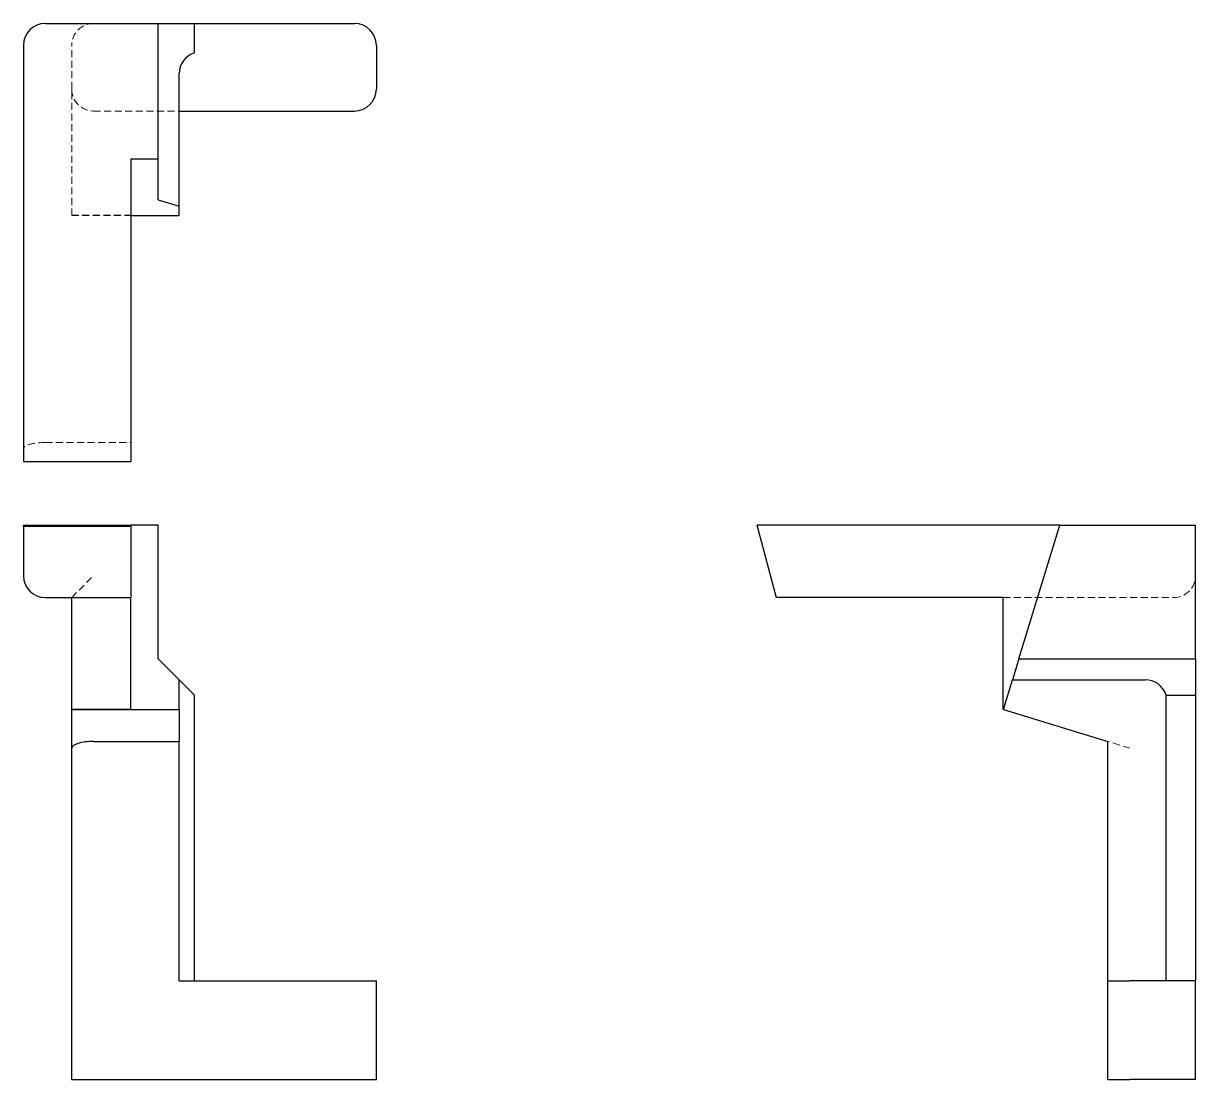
# Model space of a CAD drawing. Header units: millimetres. Extents: x 51 to 263, y 7 to 198.
import ezdxf

# ---------------------------------------------------------------- set-up
doc = ezdxf.new("R2010")
doc.units = ezdxf.units.MM
doc.linetypes.add('HIDDEN', pattern=[1.905, 1.27, -0.635])

msp = doc.modelspace()

# ---------------------------------------------------------------- linework, layer by layer
at = {"color": 7, "linetype": 'Continuous', "lineweight": 25}
for p, q in [((55.13, 197.53), (75.49, 197.53)), ((75.49, 173.06), (75.49, 197.53)), ((75.49, 197.53), (82.01, 197.53)), ((82.01, 192.21), (82.01, 197.53)), ((82.01, 197.53), (110.87, 197.53)), ((51.18, 193.57), (51.18, 118.47)), ((114.82, 193.57), (114.82, 185.67)), ((79.25, 164.54), (79.25, 188.43)), ((79.25, 181.72), (110.87, 181.72)), ((75.49, 173.06), (70.55, 173.06)), ((70.55, 173.06), (70.55, 118.47)), ((75.49, 165.69), (75.49, 173.06)), ((75.49, 165.69), (79.25, 164.54)), ((70.55, 162.9), (79.25, 162.9)), ((79.25, 162.9), (79.25, 164.54)), ((51.18, 118.47), (70.55, 118.47)), ((51.18, 107), (70.55, 107)), ((51.18, 106.81), (51.18, 107)), ((51.18, 106.81), (70.55, 106.81)), ((51.18, 106.81), (51.18, 97.91)), ((70.55, 106.81), (70.55, 107)), ((75.49, 107), (70.55, 107)), ((70.55, 106.81), (70.55, 93.96)), ((75.49, 82.89), (75.49, 107)), ((183.47, 106.81), (183.47, 107)), ((238.06, 107), (183.47, 107)), ((183.47, 106.81), (186.92, 93.96)), ((230.69, 82.89), (238.06, 107)), ((238.06, 107), (262.53, 107)), ((262.53, 82.89), (262.53, 107)), ((55.13, 93.96), (70.55, 93.96)), ((59.88, 73.8), (59.88, 93.96)), ((70.55, 73.8), (70.55, 93.96)), ((227.86, 93.96), (186.92, 93.96)), ((227.86, 73.8), (227.86, 93.96)), ((75.49, 82.89), (79.25, 79.13)), ((230.69, 82.89), (229.54, 79.13)), ((230.69, 82.89), (262.53, 82.89)), ((262.53, 82.89), (262.53, 76.37)), ((79.25, 73.76), (79.25, 79.13)), ((82.01, 76.37), (79.25, 79.13)), ((227.9, 73.76), (229.54, 79.13)), ((229.54, 79.13), (253.43, 79.13)), ((82.01, 24.79), (82.01, 76.37)), ((257.21, 24.79), (257.21, 76.37)), ((257.21, 76.37), (262.53, 76.37)), ((262.53, 76.37), (262.53, 24.79)), ((59.88, 73.8), (70.55, 73.8)), ((59.88, 73.76), (59.88, 73.8)), ((59.88, 73.76), (79.25, 73.76)), ((59.88, 66.8), (59.88, 73.76)), ((79.25, 73.76), (79.25, 68)), ((227.86, 73.8), (227.91, 73.8)), ((227.9, 73.76), (246.72, 68)), ((63.83, 68), (79.25, 68)), ((79.25, 24.79), (79.25, 68)), ((246.72, 24.79), (246.72, 68)), ((59.88, 7), (59.88, 66.8)), ((79.25, 24.79), (110.87, 24.79)), ((110.87, 24.79), (114.82, 24.79)), ((114.82, 7), (114.82, 24.79)), ((246.72, 7), (246.72, 24.79)), ((246.72, 24.79), (250.67, 24.79)), ((258.57, 24.79), (250.67, 24.79)), ((262.53, 24.79), (258.57, 24.79)), ((262.53, 7), (262.53, 24.79)), ((59.88, 7), (63.83, 7)), ((63.83, 7), (110.87, 7)), ((110.87, 7), (114.82, 7)), ((246.72, 7), (250.67, 7)), ((258.57, 7), (250.67, 7)), ((262.53, 7), (258.57, 7))]:
    msp.add_line(p, q, dxfattribs=at)
at = {"color": 7, "linetype": 'HIDDEN', "lineweight": 18}
for p, q in [((59.88, 162.86), (59.88, 193.57)), ((63.83, 181.72), (79.25, 181.72)), ((59.88, 162.91), (70.55, 162.91)), ((59.88, 162.9), (70.55, 162.9)), ((59.88, 162.86), (70.55, 162.86)), ((55.13, 121.92), (70.55, 121.92)), ((59.88, 93.96), (63.83, 97.91)), ((227.86, 93.96), (258.57, 93.96)), ((250.67, 66.8), (246.72, 68))]:
    msp.add_line(p, q, dxfattribs=at)
at = {"color": 7, "linetype": 'Continuous', "lineweight": 25}
for centre, start, end in [((55.13, 193.57), 90, 180), ((110.87, 193.57), 0, 90), ((83.2, 188.43), 107.4576, 180), ((110.87, 185.67), 270, 0), ((55.13, 97.91), 180, 270), ((253.43, 75.18), 17.4576, 90)]:
    msp.add_arc(centre, 3.95, start, end, dxfattribs=at)
at = {"color": 7, "linetype": 'HIDDEN', "lineweight": 18}
for centre, start, end in [((63.83, 193.57), 90, 180), ((63.83, 185.67), 180, 270), ((258.57, 97.91), 270, 0)]:
    msp.add_arc(centre, 3.95, start, end, dxfattribs=at)
msp.add_ellipse((55.13, 120.86), major_axis=(3.95, 0), ratio=0.267949, start_param=1.570796, end_param=3.141593, dxfattribs=at)
at = {"color": 7, "linetype": 'Continuous', "lineweight": 25}
msp.add_ellipse((63.83, 66.8), major_axis=(3.95, 0), ratio=0.305731, start_param=1.570796, end_param=3.141593, dxfattribs=at)

doc.saveas('drawing.dxf')
